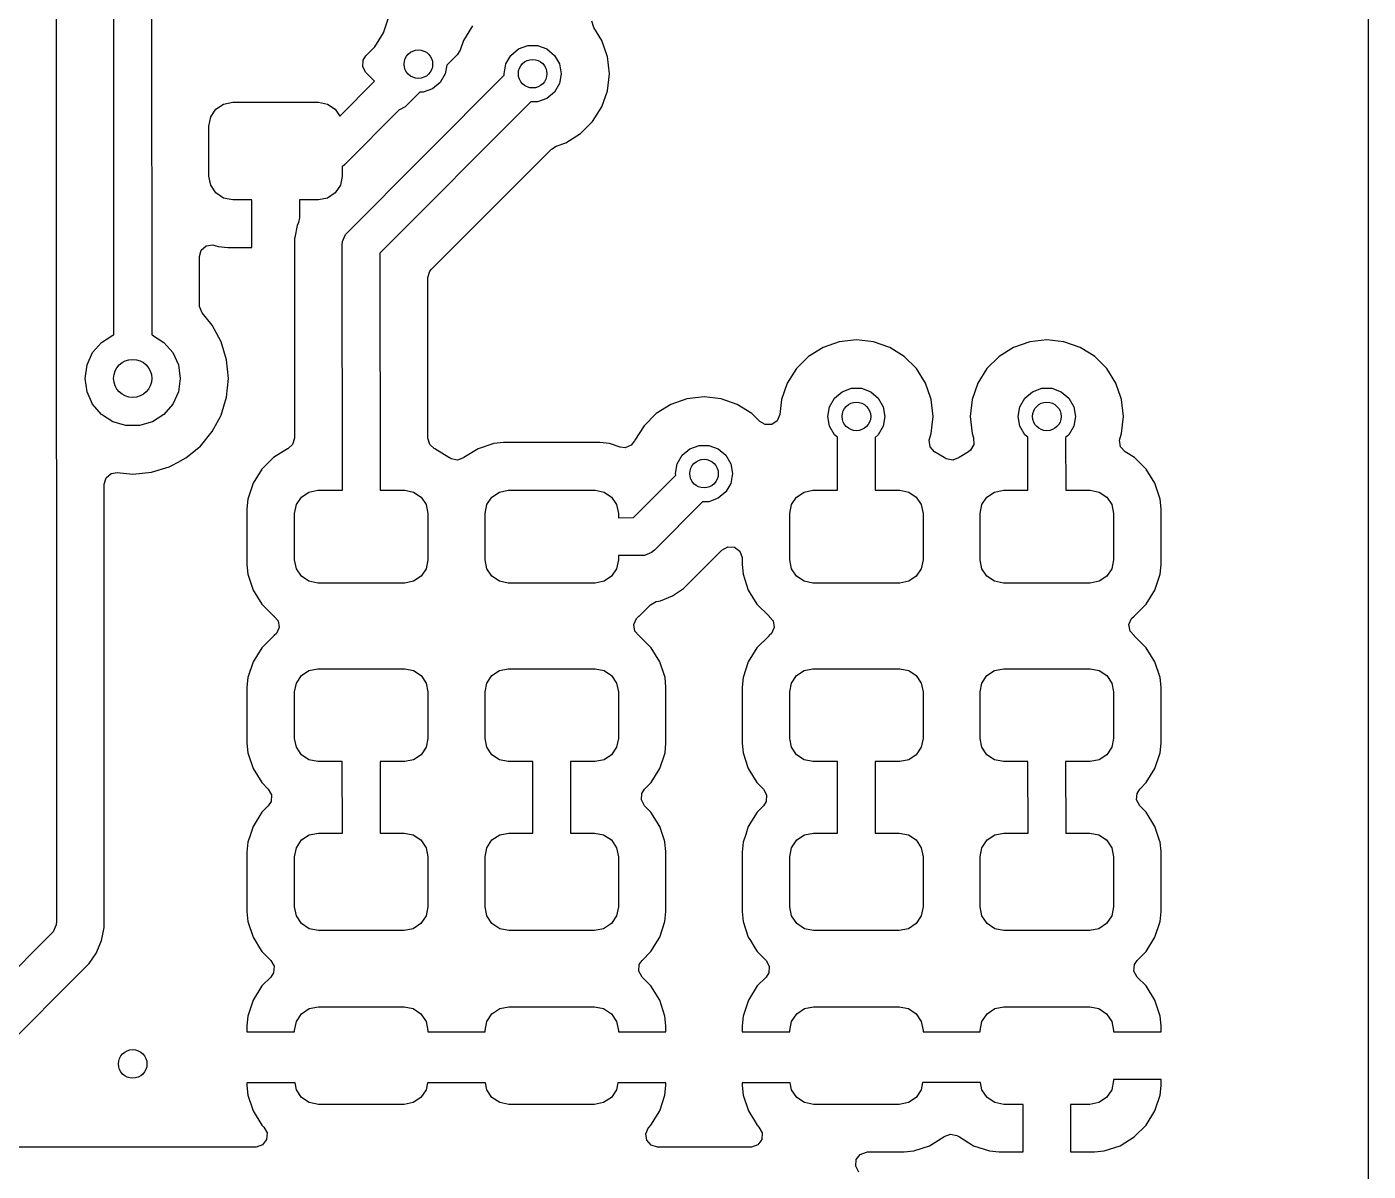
# Model space of a CAD drawing. Extents: x 123.7 to 187.7, y -113.5 to -73.6.
# Drawn here: x 173.57 to 187.65, y -99.67 to -87.65 of the extents above; entities that cross this region are included whole.
import ezdxf

# ---------------------------------------------------------------- set-up
doc = ezdxf.new("R2010")
doc.units = 0
doc.layers.add('BLACK', color=7, linetype='CONTINUOUS')

msp = doc.modelspace()

# ---------------------------------------------------------------- linework, layer by layer
at = {"layer": 'BLACK', "linetype": 'CONTINUOUS'}
for p, q in [((187.652, -73.6895), (187.652, -113.3905)), ((174.873657, -85.413482), (174.877203, -90.882833)), ((174.48102, -90.881886), (174.477686, -85.74)), ((173.873657, -87.000982), (173.8775, -97.04)), ((177.312314, -87.709334), (177.367499, -87.542797)), ((179.518457, -87.655469), (179.499458, -87.588235)), ((177.220212, -87.858656), (177.312314, -87.709334)), ((178.247684, -87.637737), (178.151712, -87.790475)), ((179.603289, -87.790478), (179.518457, -87.655469)), ((177.126191, -87.952676), (177.220212, -87.858656)), ((178.115491, -87.893986), (178.086131, -87.940711)), ((178.151711, -87.790476), (178.115491, -87.893986)), ((178.151712, -87.790475), (178.151711, -87.790476)), ((178.647687, -87.947164), (178.7275, -87.880192)), ((178.7275, -87.880192), (178.825406, -87.844558)), ((178.825406, -87.844558), (178.929594, -87.844558)), ((178.929594, -87.844558), (179.0275, -87.880192)), ((179.0275, -87.880192), (179.107313, -87.947164)), ((179.660043, -87.952671), (179.603289, -87.790478)), ((177.09271, -88.066711), (177.097694, -87.997019)), ((177.097694, -87.997019), (177.126191, -87.952676)), ((178.086131, -87.940711), (177.9755, -88.051341)), ((178.5775, -88.14), (178.595592, -88.037394)), ((178.595592, -88.037394), (178.647687, -87.947164)), ((179.107313, -87.947164), (179.159408, -88.037394)), ((179.159408, -88.037394), (179.1775, -88.14)), ((179.662868, -87.960745), (179.660043, -87.952671)), ((179.662869, -87.96075), (179.662868, -87.960745)), ((179.683065, -88.139996), (179.662869, -87.96075)), ((176.911206, -89.828886), (178.580141, -88.15498)), ((177.126195, -88.128034), (177.09271, -88.066711)), ((177.217333, -88.219172), (177.126195, -88.128034)), ((177.959408, -88.142606), (177.907313, -88.232836)), ((177.9755, -88.051341), (177.959408, -88.142606)), ((178.580141, -88.15498), (178.5775, -88.14)), ((179.1775, -88.14), (179.159408, -88.242606)), ((179.662869, -88.319249), (179.683065, -88.140003)), ((179.683065, -88.140003), (179.683065, -88.139996)), ((176.85279, -88.585828), (177.217333, -88.219172)), ((177.8275, -88.299808), (177.729594, -88.335442)), ((177.907313, -88.232836), (177.8275, -88.299808)), ((179.159408, -88.242606), (179.107313, -88.332836)), ((179.603289, -88.489522), (179.662868, -88.319255)), ((179.662868, -88.319255), (179.662869, -88.319249)), ((175.550723, -88.513223), (175.631829, -88.45903)), ((175.631829, -88.45903), (175.7275, -88.44)), ((175.7275, -88.44), (176.6275, -88.44)), ((176.6275, -88.44), (176.723171, -88.45903)), ((176.723171, -88.45903), (176.804277, -88.513223)), ((178.860013, -88.435442), (177.273812, -90.026366)), ((177.691399, -88.335442), (177.539655, -88.487186)), ((177.729594, -88.335442), (177.691399, -88.335442)), ((178.929594, -88.435442), (178.860013, -88.435442)), ((179.0275, -88.399808), (178.929594, -88.435442)), ((179.107313, -88.332836), (179.0275, -88.399808)), ((175.4775, -88.69), (175.49653, -88.594329)), ((175.49653, -88.594329), (175.550723, -88.513223)), ((176.804277, -88.513223), (176.85279, -88.585828)), ((177.476497, -88.520539), (176.906421, -89.093921)), ((177.478332, -88.520671), (177.476497, -88.520539)), ((177.539655, -88.487186), (177.478332, -88.520671)), ((179.507316, -88.642262), (179.603289, -88.489522)), ((175.4775, -89.215), (175.4775, -88.69)), ((179.379762, -88.769816), (179.507316, -88.642262)), ((179.123512, -88.902008), (179.227022, -88.865789)), ((179.227022, -88.865789), (179.379762, -88.769816)), ((177.814314, -90.193841), (179.076788, -88.931366)), ((179.076788, -88.931366), (179.123512, -88.902008)), ((176.906421, -89.093921), (176.8775, -89.117656)), ((176.8775, -89.117656), (176.8775, -89.215)), ((175.49653, -89.310671), (175.4775, -89.215)), ((176.8775, -89.215), (176.85847, -89.310671)), ((175.550723, -89.391777), (175.49653, -89.310671)), ((175.631829, -89.44597), (175.550723, -89.391777)), ((175.7275, -89.465), (175.631829, -89.44597)), ((176.723171, -89.44597), (176.6275, -89.465)), ((176.804277, -89.391777), (176.723171, -89.44597)), ((176.85847, -89.310671), (176.804277, -89.391777)), ((175.9275, -89.465), (175.7275, -89.465)), ((175.9275, -89.964998), (175.9275, -89.465)), ((176.6275, -89.465), (176.4275, -89.465)), ((176.4275, -89.465), (176.4275, -89.65408)), ((176.418062, -89.701528), (176.40392, -89.735672)), ((176.4275, -89.65408), (176.418062, -89.701528)), ((176.37939, -89.858994), (176.377, -89.871006)), ((176.40392, -89.735672), (176.37939, -89.858994)), ((176.881343, -89.900982), (176.911206, -89.828886)), ((175.378, -90.061011), (175.397685, -89.993972)), ((175.397685, -89.993972), (175.450489, -89.948217)), ((175.450489, -89.948217), (175.519647, -89.938273)), ((175.519647, -89.938273), (175.541005, -89.943305)), ((175.541005, -89.943305), (175.574805, -89.954505)), ((175.574805, -89.954505), (175.574809, -89.954506)), ((175.574809, -89.954506), (175.677519, -89.964999)), ((175.677519, -89.964999), (175.927499, -89.964999)), ((175.927499, -89.964999), (175.9275, -89.964998)), ((176.377, -89.871006), (176.377, -91.966868)), ((176.8775, -89.94), (176.881343, -89.900982)), ((176.880691, -92.515), (176.8775, -89.94)), ((175.378, -90.572096), (175.378, -90.061011)), ((177.273812, -90.026366), (177.276896, -92.515)), ((177.778, -90.281517), (177.797685, -90.214478)), ((177.778, -91.966868), (177.778, -90.281517)), ((177.797685, -90.214478), (177.814314, -90.193841)), ((175.378834, -90.586451), (175.378, -90.572096)), ((175.406147, -90.650761), (175.378834, -90.586451)), ((175.513409, -90.78146), (175.406147, -90.650761)), ((175.513413, -90.781467), (175.513409, -90.78146)), ((175.606311, -90.955266), (175.513413, -90.781467)), ((174.256873, -91.06968), (174.35007, -90.962125)), ((174.35007, -90.962125), (174.469792, -90.885184)), ((174.469792, -90.885184), (174.48102, -90.881886)), ((174.877203, -90.882833), (174.885208, -90.885184)), ((174.885208, -90.885184), (175.00493, -90.962125)), ((175.00493, -90.962125), (175.098127, -91.06968)), ((175.606311, -90.955269), (175.606311, -90.955266)), ((175.606314, -90.955273), (175.606311, -90.955269)), ((175.663524, -91.143868), (175.606314, -90.955273)), ((182.098245, -90.954631), (181.927976, -91.014211)), ((182.09825, -90.95463), (182.098245, -90.954631)), ((182.277496, -90.934435), (182.09825, -90.95463)), ((182.277504, -90.934435), (182.277496, -90.934435)), ((182.456749, -90.95463), (182.277504, -90.934435)), ((182.456754, -90.954631), (182.456749, -90.95463)), ((182.627023, -91.014211), (182.456754, -90.954631)), ((184.098245, -90.954631), (183.927976, -91.014211)), ((184.09825, -90.95463), (184.098245, -90.954631)), ((184.277496, -90.934435), (184.09825, -90.95463)), ((184.277504, -90.934435), (184.277496, -90.934435)), ((184.456749, -90.95463), (184.277504, -90.934435)), ((184.456754, -90.954631), (184.456749, -90.95463)), ((184.627023, -91.014211), (184.456754, -90.954631)), ((174.197754, -91.199134), (174.256873, -91.06968)), ((175.098127, -91.06968), (175.157246, -91.199134)), ((181.775237, -91.110184), (181.647684, -91.237737)), ((181.927976, -91.014211), (181.775237, -91.110184)), ((182.724211, -91.075279), (182.627023, -91.014211)), ((182.779762, -91.110184), (182.724211, -91.075279)), ((182.907316, -91.237738), (182.779762, -91.110184)), ((183.775237, -91.110184), (183.647684, -91.237737)), ((183.927976, -91.014211), (183.775237, -91.110184)), ((184.724211, -91.075279), (184.627023, -91.014211)), ((184.779762, -91.110184), (184.724211, -91.075279)), ((184.907316, -91.237738), (184.779762, -91.110184)), ((174.1775, -91.34), (174.197754, -91.199134)), ((175.157246, -91.199134), (175.1775, -91.34)), ((175.682841, -91.34), (175.663524, -91.143868)), ((181.647684, -91.237737), (181.551711, -91.390476)), ((183.003289, -91.390478), (182.907316, -91.237738)), ((183.647684, -91.237737), (183.551711, -91.390476)), ((185.003289, -91.390478), (184.907316, -91.237738)), ((174.197754, -91.480866), (174.1775, -91.34)), ((175.1775, -91.34), (175.157246, -91.480866)), ((175.663524, -91.536132), (175.682841, -91.34)), ((181.551711, -91.390476), (181.492131, -91.560745)), ((183.055784, -91.540499), (183.003289, -91.390478)), ((183.551711, -91.390476), (183.492131, -91.560745)), ((185.055784, -91.540499), (185.003289, -91.390478)), ((174.256873, -91.61032), (174.197754, -91.480866)), ((175.157246, -91.480866), (175.098127, -91.61032)), ((175.606314, -91.724727), (175.663524, -91.536132)), ((180.498245, -91.554631), (180.327976, -91.614211)), ((180.49825, -91.55463), (180.498245, -91.554631)), ((180.677496, -91.534435), (180.49825, -91.55463)), ((180.677504, -91.534435), (180.677496, -91.534435)), ((180.856749, -91.55463), (180.677504, -91.534435)), ((180.856754, -91.554631), (180.856749, -91.55463)), ((181.027023, -91.614211), (180.856754, -91.554631)), ((181.49213, -91.560749), (181.474196, -91.71992)), ((181.492131, -91.560745), (181.49213, -91.560749)), ((181.995592, -91.637394), (182.047687, -91.547164)), ((182.047687, -91.547164), (182.1275, -91.480192)), ((182.1275, -91.480192), (182.225406, -91.444558)), ((182.225406, -91.444558), (182.329594, -91.444558)), ((182.329594, -91.444558), (182.4275, -91.480192)), ((182.4275, -91.480192), (182.507313, -91.547164)), ((182.507313, -91.547164), (182.559408, -91.637394)), ((183.062868, -91.560745), (183.055784, -91.540499)), ((183.062869, -91.56075), (183.062868, -91.560745)), ((183.083065, -91.739996), (183.062869, -91.56075)), ((183.49213, -91.56075), (183.471935, -91.739996)), ((183.492131, -91.560745), (183.49213, -91.56075)), ((183.995592, -91.637394), (184.047687, -91.547164)), ((184.047687, -91.547164), (184.1275, -91.480192)), ((184.1275, -91.480192), (184.225406, -91.444558)), ((184.225406, -91.444558), (184.329594, -91.444558)), ((184.329594, -91.444558), (184.4275, -91.480192)), ((184.4275, -91.480192), (184.507313, -91.547164)), ((184.507313, -91.547164), (184.559408, -91.637394)), ((185.062868, -91.560745), (185.055784, -91.540499)), ((185.062869, -91.56075), (185.062868, -91.560745)), ((185.083065, -91.739996), (185.062869, -91.56075)), ((174.35007, -91.717875), (174.256873, -91.61032)), ((175.098127, -91.61032), (175.00493, -91.717875)), ((180.327976, -91.614211), (180.175237, -91.710184)), ((181.179762, -91.710184), (181.027023, -91.614211)), ((181.9775, -91.74), (181.995592, -91.637394)), ((182.559408, -91.637394), (182.5775, -91.74)), ((183.9775, -91.74), (183.995592, -91.637394)), ((184.559408, -91.637394), (184.5775, -91.74)), ((174.469792, -91.794816), (174.35007, -91.717875)), ((174.606343, -91.834911), (174.469792, -91.794816)), ((174.748657, -91.834911), (174.606343, -91.834911)), ((174.885208, -91.794816), (174.748657, -91.834911)), ((175.00493, -91.717875), (174.885208, -91.794816)), ((175.51341, -91.898538), (175.598149, -91.740003)), ((175.598149, -91.740003), (175.606311, -91.724733)), ((175.606311, -91.724732), (175.606314, -91.724727)), ((175.606311, -91.724733), (175.606311, -91.724732)), ((180.047684, -91.837737), (179.951712, -91.990475)), ((180.175237, -91.710184), (180.047684, -91.837737)), ((181.263295, -91.793717), (181.179762, -91.710184)), ((181.319697, -91.826026), (181.263295, -91.793717)), ((181.389534, -91.823889), (181.319697, -91.826026)), ((181.447129, -91.784334), (181.389534, -91.823889)), ((181.474196, -91.71992), (181.447129, -91.784334)), ((181.995592, -91.842606), (181.9775, -91.74)), ((182.5775, -91.74), (182.559408, -91.842606)), ((183.062868, -91.919255), (183.073349, -91.826231)), ((183.073349, -91.826231), (183.083065, -91.740003)), ((183.083065, -91.740003), (183.083065, -91.739996)), ((183.471935, -91.739996), (183.471935, -91.740003)), ((183.471935, -91.740003), (183.49213, -91.919249)), ((183.995592, -91.842606), (183.9775, -91.74)), ((184.5775, -91.74), (184.559408, -91.842606)), ((185.062868, -91.919255), (185.073349, -91.826231)), ((185.073349, -91.826231), (185.083065, -91.740003)), ((185.083065, -91.740003), (185.083065, -91.739996)), ((175.388383, -92.050883), (175.51341, -91.898538)), ((176.377, -91.966868), (176.357315, -92.033907)), ((177.797152, -92.033072), (177.778, -91.966868)), ((182.047687, -91.932836), (181.995592, -91.842606)), ((182.078058, -91.958321), (182.047687, -91.932836)), ((182.079484, -92.515), (182.078058, -91.958321)), ((182.507313, -91.932836), (182.474321, -91.960519)), ((182.474321, -91.960519), (182.47574, -92.515)), ((182.559408, -91.842606), (182.507313, -91.932836)), ((183.041438, -91.988926), (183.047437, -91.963352)), ((183.047437, -91.963352), (183.062868, -91.919255)), ((183.49213, -91.919249), (183.492132, -91.919257)), ((183.492132, -91.919257), (183.507559, -91.963344)), ((183.507559, -91.963344), (183.51112, -92.033122)), ((184.047687, -91.932836), (183.995592, -91.842606)), ((184.078058, -91.958321), (184.047687, -91.932836)), ((184.079484, -92.515), (184.078058, -91.958321)), ((184.507313, -91.932836), (184.474321, -91.960519)), ((184.474321, -91.960519), (184.47574, -92.515)), ((184.559408, -91.842606), (184.507313, -91.932836)), ((185.041438, -91.988926), (185.047437, -91.963352)), ((185.047437, -91.963352), (185.062868, -91.919255)), ((175.236038, -92.17591), (175.388383, -92.050883)), ((176.304575, -92.079636), (176.1565, -92.170971)), ((176.305411, -92.079247), (176.304575, -92.079636)), ((176.3059, -92.078819), (176.305411, -92.079247)), ((176.310721, -92.075846), (176.3059, -92.078819)), ((176.357315, -92.033907), (176.310224, -92.075041)), ((176.310224, -92.075041), (176.310721, -92.075846)), ((177.844788, -92.075019), (177.797152, -92.033072)), ((177.844279, -92.075846), (177.844788, -92.075019)), ((177.849112, -92.078827), (177.844279, -92.075846)), ((177.849589, -92.079247), (177.849112, -92.078827)), ((177.850424, -92.079636), (177.849589, -92.079247)), ((177.998502, -92.170973), (177.850424, -92.079636)), ((178.304566, -92.079642), (178.156497, -92.170973)), ((178.304577, -92.079637), (178.304566, -92.079642)), ((178.469723, -92.024913), (178.304577, -92.079637)), ((178.571644, -92.0145), (178.469723, -92.024913)), ((178.571652, -92.0145), (178.571644, -92.0145)), ((179.583348, -92.0145), (178.571652, -92.0145)), ((179.583355, -92.0145), (179.583348, -92.0145)), ((179.685278, -92.024913), (179.583355, -92.0145)), ((179.797465, -92.062088), (179.685278, -92.024913)), ((179.847764, -92.067866), (179.797465, -92.062088)), ((179.912732, -92.042156), (179.847764, -92.067866)), ((179.946202, -91.995546), (179.912732, -92.042156)), ((179.948693, -91.996746), (179.946202, -91.995546)), ((179.951712, -91.990475), (179.948693, -91.996746)), ((180.447687, -92.147164), (180.5275, -92.080192)), ((180.5275, -92.080192), (180.625406, -92.044558)), ((180.625406, -92.044558), (180.729594, -92.044558)), ((180.729594, -92.044558), (180.8275, -92.080192)), ((180.8275, -92.080192), (180.907313, -92.147164)), ((183.052659, -92.057888), (183.041438, -91.988926)), ((183.099384, -92.109836), (183.052659, -92.057888)), ((183.198502, -92.170973), (183.099384, -92.109836)), ((183.455615, -92.109836), (183.356494, -92.170975)), ((183.476391, -92.09375), (183.455615, -92.109836)), ((183.51112, -92.033122), (183.476391, -92.09375)), ((185.052659, -92.057888), (185.041438, -91.988926)), ((185.099384, -92.109836), (185.052659, -92.057888)), ((185.198499, -92.170971), (185.099384, -92.109836)), ((175.062227, -92.268814), (175.088373, -92.254839)), ((175.088373, -92.254839), (175.153898, -92.219815)), ((175.153898, -92.219815), (175.236038, -92.17591)), ((176.156496, -92.170974), (176.033474, -92.293996)), ((176.1565, -92.170971), (176.156496, -92.170974)), ((178.000593, -92.172626), (177.998502, -92.170973)), ((178.020969, -92.185721), (178.000593, -92.172626)), ((178.089611, -92.198764), (178.020969, -92.185721)), ((178.150101, -92.174362), (178.089611, -92.198764)), ((178.15035, -92.174765), (178.150101, -92.174362)), ((178.152704, -92.173312), (178.15035, -92.174765)), ((178.154407, -92.172626), (178.152704, -92.173312)), ((178.156497, -92.170973), (178.154407, -92.172626)), ((180.3775, -92.34), (180.395592, -92.237394)), ((180.395592, -92.237394), (180.447687, -92.147164)), ((180.907313, -92.147164), (180.959408, -92.237394)), ((180.959408, -92.237394), (180.9775, -92.34)), ((183.200593, -92.172626), (183.198502, -92.170973)), ((183.220969, -92.185721), (183.200593, -92.172626)), ((183.289611, -92.198764), (183.220969, -92.185721)), ((183.350102, -92.174362), (183.289611, -92.198764)), ((183.350351, -92.174765), (183.350102, -92.174362)), ((183.352707, -92.173311), (183.350351, -92.174765)), ((183.354407, -92.172626), (183.352707, -92.173311)), ((183.356494, -92.170975), (183.354407, -92.172626)), ((185.198503, -92.170974), (185.198499, -92.170971)), ((185.321525, -92.293996), (185.198503, -92.170974)), ((174.378, -92.452656), (174.397685, -92.385617)), ((174.397685, -92.385617), (174.450489, -92.339862)), ((174.450489, -92.339862), (174.514153, -92.329253)), ((174.514153, -92.329253), (174.6775, -92.345341)), ((174.6775, -92.345341), (174.873632, -92.326024)), ((174.873632, -92.326024), (175.062227, -92.268814)), ((176.033471, -92.294), (175.942142, -92.442066)), ((176.033474, -92.293996), (176.033471, -92.294)), ((179.936588, -92.802808), (180.380256, -92.355632)), ((180.380256, -92.355632), (180.3775, -92.34)), ((180.9775, -92.34), (180.959408, -92.442606)), ((185.321528, -92.294), (185.321525, -92.293996)), ((185.412857, -92.442066), (185.321528, -92.294)), ((174.378, -97.108996), (174.378, -92.452656)), ((175.942137, -92.442077), (175.887413, -92.607223)), ((175.942142, -92.442066), (175.942137, -92.442077)), ((176.448893, -92.586393), (176.527971, -92.533554)), ((176.527971, -92.533554), (176.62125, -92.515)), ((176.62125, -92.515), (176.880691, -92.515)), ((177.276896, -92.515), (177.53375, -92.515)), ((177.53375, -92.515), (177.627029, -92.533554)), ((177.627029, -92.533554), (177.706107, -92.586393)), ((178.448893, -92.586393), (178.527971, -92.533554)), ((178.527971, -92.533554), (178.62125, -92.515)), ((178.62125, -92.515), (179.53375, -92.515)), ((179.53375, -92.515), (179.627029, -92.533554)), ((179.627029, -92.533554), (179.706107, -92.586393)), ((180.907313, -92.532836), (180.8275, -92.599808)), ((180.959408, -92.442606), (180.907313, -92.532836)), ((181.648893, -92.586393), (181.727971, -92.533554)), ((181.727971, -92.533554), (181.82125, -92.515)), ((181.82125, -92.515), (182.079484, -92.515)), ((182.47574, -92.515), (182.73375, -92.515)), ((182.73375, -92.515), (182.827029, -92.533554)), ((182.827029, -92.533554), (182.906107, -92.586393)), ((183.648893, -92.586393), (183.727971, -92.533554)), ((183.727971, -92.533554), (183.82125, -92.515)), ((183.82125, -92.515), (184.079484, -92.515)), ((184.47574, -92.515), (184.73375, -92.515)), ((184.73375, -92.515), (184.827029, -92.533554)), ((184.827029, -92.533554), (184.906107, -92.586393)), ((185.412858, -92.442069), (185.412857, -92.442066)), ((185.412862, -92.442075), (185.412858, -92.442069)), ((185.467587, -92.607225), (185.412862, -92.442075)), ((175.887413, -92.607223), (175.877, -92.709144)), ((176.3775, -92.75875), (176.396054, -92.665471)), ((176.396054, -92.665471), (176.448893, -92.586393)), ((177.706107, -92.586393), (177.758946, -92.665471)), ((177.758946, -92.665471), (177.7775, -92.75875)), ((178.3775, -92.75875), (178.396054, -92.665471)), ((178.396054, -92.665471), (178.448893, -92.586393)), ((179.706107, -92.586393), (179.758946, -92.665471)), ((179.758946, -92.665471), (179.7775, -92.75875)), ((180.660911, -92.635442), (180.156421, -93.143921)), ((180.729594, -92.635442), (180.660911, -92.635442)), ((180.8275, -92.599808), (180.729594, -92.635442)), ((181.5775, -92.75875), (181.596054, -92.665471)), ((181.596054, -92.665471), (181.648893, -92.586393)), ((182.906107, -92.586393), (182.958946, -92.665471)), ((182.958946, -92.665471), (182.9775, -92.75875)), ((183.5775, -92.75875), (183.596054, -92.665471)), ((183.596054, -92.665471), (183.648893, -92.586393)), ((184.906107, -92.586393), (184.958946, -92.665471)), ((184.958946, -92.665471), (184.9775, -92.75875)), ((185.478, -92.709152), (185.467587, -92.607225)), ((175.877, -92.709144), (175.877, -93.295855)), ((176.3775, -93.24625), (176.3775, -92.75875)), ((177.7775, -92.75875), (177.7775, -93.24625)), ((178.3775, -93.24625), (178.3775, -92.75875)), ((179.7775, -92.75875), (179.7775, -92.803434)), ((179.7775, -92.803434), (179.936588, -92.802808)), ((181.5775, -93.24625), (181.5775, -92.75875)), ((182.9775, -92.75875), (182.9775, -93.24625)), ((183.5775, -93.24625), (183.5775, -92.75875)), ((184.9775, -92.75875), (184.9775, -93.24625)), ((185.478, -93.295848), (185.478, -92.709152)), ((180.865319, -93.142836), (180.926642, -93.109352)), ((180.926642, -93.109352), (180.996333, -93.114336)), ((176.396054, -93.339529), (176.3775, -93.24625)), ((177.7775, -93.24625), (177.758946, -93.339529)), ((178.396054, -93.339529), (178.3775, -93.24625)), ((179.7775, -93.24625), (179.758946, -93.339529)), ((180.054018, -93.198657), (179.7775, -93.199745)), ((179.7775, -93.199745), (179.7775, -93.24625)), ((180.126114, -93.168794), (180.054018, -93.198657)), ((180.156421, -93.143921), (180.126114, -93.168794)), ((180.461543, -93.546614), (180.865319, -93.142836)), ((180.996333, -93.114336), (181.052267, -93.156207)), ((181.052267, -93.156207), (181.076684, -93.221672)), ((181.076684, -93.221672), (181.077, -93.230518)), ((181.077, -93.230518), (181.077, -93.295855)), ((181.596054, -93.339529), (181.5775, -93.24625)), ((182.9775, -93.24625), (182.958946, -93.339529)), ((183.596054, -93.339529), (183.5775, -93.24625)), ((184.9775, -93.24625), (184.958946, -93.339529)), ((175.877, -93.295855), (175.887413, -93.397776)), ((176.448893, -93.418607), (176.396054, -93.339529)), ((177.758946, -93.339529), (177.706107, -93.418607)), ((178.448893, -93.418607), (178.396054, -93.339529)), ((179.758946, -93.339529), (179.706107, -93.418607)), ((181.077, -93.295855), (181.087413, -93.397776)), ((181.648893, -93.418607), (181.596054, -93.339529)), ((182.958946, -93.339529), (182.906107, -93.418607)), ((183.648893, -93.418607), (183.596054, -93.339529)), ((184.958946, -93.339529), (184.906107, -93.418607)), ((185.467587, -93.397775), (185.478, -93.295848)), ((175.887413, -93.397776), (175.942137, -93.562922)), ((176.527971, -93.471446), (176.448893, -93.418607)), ((176.62125, -93.49), (176.527971, -93.471446)), ((177.53375, -93.49), (176.62125, -93.49)), ((177.627029, -93.471446), (177.53375, -93.49)), ((177.706107, -93.418607), (177.627029, -93.471446)), ((178.527971, -93.471446), (178.448893, -93.418607)), ((178.62125, -93.49), (178.527971, -93.471446)), ((179.53375, -93.49), (178.62125, -93.49)), ((179.627029, -93.471446), (179.53375, -93.49)), ((179.706107, -93.418607), (179.627029, -93.471446)), ((181.087413, -93.397776), (181.142137, -93.562922)), ((181.727971, -93.471446), (181.648893, -93.418607)), ((181.82125, -93.49), (181.727971, -93.471446)), ((182.73375, -93.49), (181.82125, -93.49)), ((182.827029, -93.471446), (182.73375, -93.49)), ((182.906107, -93.418607), (182.827029, -93.471446)), ((183.727971, -93.471446), (183.648893, -93.418607)), ((183.82125, -93.49), (183.727971, -93.471446)), ((184.73375, -93.49), (183.82125, -93.49)), ((184.827029, -93.471446), (184.73375, -93.49)), ((184.906107, -93.418607), (184.827029, -93.471446)), ((185.412862, -93.562925), (185.467587, -93.397775)), ((175.942137, -93.562922), (175.942142, -93.562933)), ((175.942142, -93.562933), (176.033471, -93.710999)), ((180.219328, -93.67608), (180.346811, -93.623275)), ((180.346811, -93.623275), (180.461543, -93.546614)), ((181.142137, -93.562922), (181.142142, -93.562933)), ((181.142142, -93.562933), (181.233471, -93.710999)), ((185.321526, -93.711003), (185.412862, -93.562925)), ((176.033471, -93.710999), (176.033474, -93.711003)), ((176.033474, -93.711003), (176.156496, -93.834025)), ((179.998503, -93.834026), (180.114241, -93.718287)), ((180.114241, -93.718287), (180.17556, -93.684805)), ((180.17556, -93.684805), (180.177629, -93.684374)), ((180.177629, -93.684374), (180.219328, -93.67608)), ((181.233471, -93.710999), (181.233474, -93.711003)), ((181.233474, -93.711003), (181.356496, -93.834025)), ((185.198503, -93.834026), (185.321526, -93.711003)), ((176.156496, -93.834025), (176.1565, -93.834028)), ((176.1565, -93.834028), (176.157203, -93.834462)), ((176.157203, -93.834462), (176.157583, -93.834885)), ((176.157583, -93.834885), (176.162164, -93.838507)), ((176.162164, -93.838507), (176.161545, -93.839289)), ((176.161545, -93.839289), (176.203928, -93.88641)), ((176.215149, -93.955372), (176.187306, -94.019454)), ((176.203928, -93.88641), (176.215149, -93.955372)), ((179.939849, -93.924636), (179.967688, -93.860552)), ((179.951075, -93.993598), (179.939849, -93.924636)), ((179.967688, -93.860552), (179.992955, -93.838657)), ((179.992836, -93.838507), (179.996187, -93.835856)), ((179.992955, -93.838657), (179.992836, -93.838507)), ((179.996187, -93.835856), (179.997799, -93.834459)), ((179.997799, -93.834459), (179.998503, -93.834026)), ((181.356496, -93.834025), (181.3565, -93.834028)), ((181.3565, -93.834028), (181.357203, -93.834462)), ((181.357203, -93.834462), (181.357583, -93.834885)), ((181.357583, -93.834885), (181.362164, -93.838507)), ((181.362164, -93.838507), (181.361545, -93.839289)), ((181.361545, -93.839289), (181.403928, -93.88641)), ((181.415149, -93.955372), (181.387306, -94.019454)), ((181.403928, -93.88641), (181.415149, -93.955372)), ((185.139849, -93.924636), (185.167688, -93.860552)), ((185.151075, -93.993598), (185.139849, -93.924636)), ((185.167688, -93.860552), (185.192955, -93.838657)), ((185.192836, -93.838507), (185.196187, -93.835856)), ((185.192955, -93.838657), (185.192836, -93.838507)), ((185.196187, -93.835856), (185.197799, -93.834459)), ((185.197799, -93.834459), (185.198503, -93.834026)), ((176.156496, -94.045974), (176.033474, -94.168996)), ((176.1565, -94.045971), (176.156496, -94.045974)), ((176.157203, -94.045538), (176.1565, -94.045971)), ((176.158815, -94.04414), (176.157203, -94.045538)), ((176.162164, -94.041493), (176.158815, -94.04414)), ((176.187306, -94.019454), (176.162044, -94.041342)), ((176.162044, -94.041342), (176.162164, -94.041493)), ((179.993455, -94.040709), (179.951075, -93.993598)), ((179.992836, -94.041493), (179.993455, -94.040709)), ((179.997421, -94.045118), (179.992836, -94.041493)), ((179.997801, -94.045541), (179.997421, -94.045118)), ((179.998503, -94.045974), (179.997801, -94.045541)), ((179.998504, -94.045975), (179.998503, -94.045974)), ((180.121525, -94.168996), (179.998504, -94.045975)), ((181.356496, -94.045974), (181.233474, -94.168996)), ((181.3565, -94.045971), (181.356496, -94.045974)), ((181.357203, -94.045538), (181.3565, -94.045971)), ((181.358815, -94.04414), (181.357203, -94.045538)), ((181.362164, -94.041493), (181.358815, -94.04414)), ((181.387306, -94.019454), (181.362044, -94.041342)), ((181.362044, -94.041342), (181.362164, -94.041493)), ((185.193455, -94.040709), (185.151075, -93.993598)), ((185.192836, -94.041493), (185.193455, -94.040709)), ((185.197421, -94.045118), (185.192836, -94.041493)), ((185.197801, -94.045541), (185.197421, -94.045118)), ((185.198503, -94.045974), (185.197801, -94.045541)), ((185.198504, -94.045975), (185.198503, -94.045974)), ((185.321525, -94.168996), (185.198504, -94.045975)), ((176.033471, -94.169), (175.942142, -94.317066)), ((176.033474, -94.168996), (176.033471, -94.169)), ((180.121528, -94.169), (180.121525, -94.168996)), ((180.212857, -94.317066), (180.121528, -94.169)), ((181.233471, -94.169), (181.142142, -94.317066)), ((181.233474, -94.168996), (181.233471, -94.169)), ((185.321528, -94.169), (185.321525, -94.168996)), ((185.412857, -94.317066), (185.321528, -94.169)), ((175.942137, -94.317077), (175.887413, -94.482223)), ((175.942142, -94.317066), (175.942137, -94.317077)), ((180.212858, -94.317069), (180.212857, -94.317066)), ((180.212862, -94.317075), (180.212858, -94.317069)), ((180.267587, -94.482225), (180.212862, -94.317075)), ((181.142137, -94.317077), (181.087413, -94.482223)), ((181.142142, -94.317066), (181.142137, -94.317077)), ((185.412858, -94.317069), (185.412857, -94.317066)), ((185.412862, -94.317075), (185.412858, -94.317069)), ((185.467587, -94.482225), (185.412862, -94.317075)), ((175.887413, -94.482223), (175.877, -94.584144)), ((176.396054, -94.540471), (176.448893, -94.461393)), ((176.448893, -94.461393), (176.527971, -94.408554)), ((176.527971, -94.408554), (176.62125, -94.39)), ((176.62125, -94.39), (177.53375, -94.39)), ((177.53375, -94.39), (177.627029, -94.408554)), ((177.627029, -94.408554), (177.706107, -94.461393)), ((177.706107, -94.461393), (177.758946, -94.540471)), ((178.396054, -94.540471), (178.448893, -94.461393)), ((178.448893, -94.461393), (178.527971, -94.408554)), ((178.527971, -94.408554), (178.62125, -94.39)), ((178.62125, -94.39), (179.53375, -94.39)), ((179.53375, -94.39), (179.627029, -94.408554)), ((179.627029, -94.408554), (179.706107, -94.461393)), ((179.706107, -94.461393), (179.758946, -94.540471)), ((180.278, -94.584152), (180.267587, -94.482225)), ((181.087413, -94.482223), (181.077, -94.584144)), ((181.596054, -94.540471), (181.648893, -94.461393)), ((181.648893, -94.461393), (181.727971, -94.408554)), ((181.727971, -94.408554), (181.82125, -94.39)), ((181.82125, -94.39), (182.73375, -94.39)), ((182.73375, -94.39), (182.827029, -94.408554)), ((182.827029, -94.408554), (182.906107, -94.461393)), ((182.906107, -94.461393), (182.958946, -94.540471)), ((183.596054, -94.540471), (183.648893, -94.461393)), ((183.648893, -94.461393), (183.727971, -94.408554)), ((183.727971, -94.408554), (183.82125, -94.39)), ((183.82125, -94.39), (184.73375, -94.39)), ((184.73375, -94.39), (184.827029, -94.408554)), ((184.827029, -94.408554), (184.906107, -94.461393)), ((184.906107, -94.461393), (184.958946, -94.540471)), ((185.478, -94.584152), (185.467587, -94.482225)), ((175.877, -94.584144), (175.877, -95.170855)), ((176.3775, -94.63375), (176.396054, -94.540471)), ((176.3775, -95.12125), (176.3775, -94.63375)), ((177.758946, -94.540471), (177.7775, -94.63375)), ((177.7775, -94.63375), (177.7775, -95.12125)), ((178.3775, -94.63375), (178.396054, -94.540471)), ((178.3775, -95.12125), (178.3775, -94.63375)), ((179.758946, -94.540471), (179.7775, -94.63375)), ((179.7775, -94.63375), (179.7775, -95.12125)), ((180.278, -95.170848), (180.278, -94.584152)), ((181.077, -94.584144), (181.077, -95.170855)), ((181.5775, -94.63375), (181.596054, -94.540471)), ((181.5775, -95.12125), (181.5775, -94.63375)), ((182.958946, -94.540471), (182.9775, -94.63375)), ((182.9775, -94.63375), (182.9775, -95.12125)), ((183.5775, -94.63375), (183.596054, -94.540471)), ((183.5775, -95.12125), (183.5775, -94.63375)), ((184.958946, -94.540471), (184.9775, -94.63375)), ((184.9775, -94.63375), (184.9775, -95.12125)), ((185.478, -95.170848), (185.478, -94.584152)), ((175.877, -95.170855), (175.887413, -95.272776)), ((176.396054, -95.214529), (176.3775, -95.12125)), ((176.448893, -95.293607), (176.396054, -95.214529)), ((177.758946, -95.214529), (177.706107, -95.293607)), ((177.7775, -95.12125), (177.758946, -95.214529)), ((178.396054, -95.214529), (178.3775, -95.12125)), ((178.448893, -95.293607), (178.396054, -95.214529)), ((179.758946, -95.214529), (179.706107, -95.293607)), ((179.7775, -95.12125), (179.758946, -95.214529)), ((180.267587, -95.272775), (180.278, -95.170848)), ((181.077, -95.170855), (181.087413, -95.272776)), ((181.596054, -95.214529), (181.5775, -95.12125)), ((181.648893, -95.293607), (181.596054, -95.214529)), ((182.958946, -95.214529), (182.906107, -95.293607)), ((182.9775, -95.12125), (182.958946, -95.214529)), ((183.596054, -95.214529), (183.5775, -95.12125)), ((183.648893, -95.293607), (183.596054, -95.214529)), ((184.958946, -95.214529), (184.906107, -95.293607)), ((184.9775, -95.12125), (184.958946, -95.214529)), ((185.467587, -95.272775), (185.478, -95.170848)), ((175.887413, -95.272776), (175.942137, -95.437922)), ((176.527971, -95.346446), (176.448893, -95.293607)), ((176.62125, -95.365), (176.527971, -95.346446)), ((177.627029, -95.346446), (177.53375, -95.365)), ((177.706107, -95.293607), (177.627029, -95.346446)), ((178.527971, -95.346446), (178.448893, -95.293607)), ((178.62125, -95.365), (178.527971, -95.346446)), ((179.627029, -95.346446), (179.53375, -95.365)), ((179.706107, -95.293607), (179.627029, -95.346446)), ((180.212862, -95.437925), (180.267587, -95.272775)), ((181.087413, -95.272776), (181.142137, -95.437922)), ((181.727971, -95.346446), (181.648893, -95.293607)), ((181.82125, -95.365), (181.727971, -95.346446)), ((182.827029, -95.346446), (182.73375, -95.365)), ((182.906107, -95.293607), (182.827029, -95.346446)), ((183.727971, -95.346446), (183.648893, -95.293607)), ((183.82125, -95.365), (183.727971, -95.346446)), ((184.827029, -95.346446), (184.73375, -95.365)), ((184.906107, -95.293607), (184.827029, -95.346446)), ((185.412862, -95.437925), (185.467587, -95.272775)), ((175.942137, -95.437922), (175.942142, -95.437933)), ((175.942142, -95.437933), (176.033471, -95.585999)), ((176.878547, -95.365), (176.62125, -95.365)), ((176.880158, -96.115), (176.878547, -95.365)), ((177.53375, -95.365), (177.274788, -95.365)), ((177.274788, -95.365), (177.276399, -96.115)), ((178.878547, -95.365), (178.62125, -95.365)), ((178.880158, -96.115), (178.878547, -95.365)), ((179.53375, -95.365), (179.274788, -95.365)), ((179.274788, -95.365), (179.276399, -96.115)), ((180.121526, -95.586003), (180.212862, -95.437925)), ((181.142137, -95.437922), (181.142142, -95.437933)), ((181.142142, -95.437933), (181.233471, -95.585999)), ((182.078195, -95.365), (181.82125, -95.365)), ((182.080009, -96.115), (182.078195, -95.365)), ((182.73375, -95.365), (182.474447, -95.365)), ((182.474447, -95.365), (182.476261, -96.115)), ((184.078195, -95.365), (183.82125, -95.365)), ((184.080009, -96.115), (184.078195, -95.365)), ((184.73375, -95.365), (184.474447, -95.365)), ((184.474447, -95.365), (184.476261, -96.115)), ((185.321526, -95.586003), (185.412862, -95.437925)), ((176.033471, -95.585999), (176.033474, -95.586003)), ((176.033474, -95.586003), (176.10162, -95.654149)), ((180.053375, -95.654153), (180.121526, -95.586003)), ((181.233471, -95.585999), (181.233474, -95.586003)), ((181.233474, -95.586003), (181.30162, -95.654149)), ((185.253375, -95.654153), (185.321526, -95.586003)), ((176.10162, -95.654149), (176.135105, -95.715472)), ((176.130121, -95.785164), (176.101621, -95.829511)), ((176.135105, -95.715472), (176.130121, -95.785164)), ((180.019894, -95.768188), (180.024878, -95.698496)), ((180.053379, -95.829511), (180.019894, -95.768188)), ((180.024878, -95.698496), (180.053375, -95.654153)), ((181.30162, -95.654149), (181.335105, -95.715472)), ((181.330121, -95.785164), (181.301621, -95.829511)), ((181.335105, -95.715472), (181.330121, -95.785164)), ((185.219894, -95.768188), (185.224878, -95.698496)), ((185.253379, -95.829511), (185.219894, -95.768188)), ((185.224878, -95.698496), (185.253375, -95.654153)), ((176.034787, -95.896345), (175.942687, -96.045663)), ((176.101621, -95.829511), (176.034787, -95.896345)), ((180.120212, -95.896344), (180.053379, -95.829511)), ((180.212314, -96.045666), (180.120212, -95.896344)), ((181.234787, -95.896345), (181.142687, -96.045663)), ((181.301621, -95.829511), (181.234787, -95.896345)), ((185.320212, -95.896344), (185.253379, -95.829511)), ((185.412314, -96.045666), (185.320212, -95.896344)), ((175.942685, -96.045668), (175.914849, -96.12967)), ((175.942687, -96.045663), (175.942685, -96.045668)), ((180.260824, -96.192059), (180.212314, -96.045666)), ((181.142685, -96.045668), (181.114849, -96.12967)), ((181.142687, -96.045663), (181.142685, -96.045668)), ((185.460824, -96.192059), (185.412314, -96.045666)), ((175.914849, -96.12967), (175.887501, -96.212203)), ((176.39653, -96.269329), (176.450723, -96.188223)), ((176.450723, -96.188223), (176.531829, -96.13403)), ((176.531829, -96.13403), (176.6275, -96.115)), ((176.6275, -96.115), (176.880158, -96.115)), ((177.276399, -96.115), (177.5275, -96.115)), ((177.5275, -96.115), (177.623171, -96.13403)), ((177.623171, -96.13403), (177.704277, -96.188223)), ((177.704277, -96.188223), (177.75847, -96.269329)), ((178.39653, -96.269329), (178.450723, -96.188223)), ((178.450723, -96.188223), (178.531829, -96.13403)), ((178.531829, -96.13403), (178.6275, -96.115)), ((178.6275, -96.115), (178.880158, -96.115)), ((179.276399, -96.115), (179.5275, -96.115)), ((179.5275, -96.115), (179.623171, -96.13403)), ((179.623171, -96.13403), (179.704277, -96.188223)), ((179.704277, -96.188223), (179.75847, -96.269329)), ((180.267498, -96.2122), (180.260824, -96.192059)), ((181.114849, -96.12967), (181.087501, -96.212203)), ((181.59653, -96.269329), (181.650723, -96.188223)), ((181.650723, -96.188223), (181.731829, -96.13403)), ((181.731829, -96.13403), (181.8275, -96.115)), ((181.8275, -96.115), (182.080009, -96.115)), ((182.476261, -96.115), (182.7275, -96.115)), ((182.7275, -96.115), (182.823171, -96.13403)), ((182.823171, -96.13403), (182.904277, -96.188223)), ((182.904277, -96.188223), (182.95847, -96.269329)), ((183.59653, -96.269329), (183.650723, -96.188223)), ((183.650723, -96.188223), (183.731829, -96.13403)), ((183.731829, -96.13403), (183.8275, -96.115)), ((183.8275, -96.115), (184.080009, -96.115)), ((184.476261, -96.115), (184.7275, -96.115)), ((184.7275, -96.115), (184.823171, -96.13403)), ((184.823171, -96.13403), (184.904277, -96.188223)), ((184.904277, -96.188223), (184.95847, -96.269329)), ((185.467498, -96.2122), (185.460824, -96.192059)), ((175.8875, -96.212204), (175.877, -96.314983)), ((175.877, -96.314983), (175.877, -96.940001)), ((175.887501, -96.212204), (175.8875, -96.212204)), ((175.887501, -96.212203), (175.887501, -96.212204)), ((176.3775, -96.365), (176.39653, -96.269329)), ((177.75847, -96.269329), (177.7775, -96.365)), ((178.3775, -96.365), (178.39653, -96.269329)), ((179.75847, -96.269329), (179.7775, -96.365)), ((180.267499, -96.212203), (180.267498, -96.2122)), ((180.277386, -96.308994), (180.267499, -96.212203)), ((180.277999, -96.314992), (180.277386, -96.308994)), ((180.278, -96.940009), (180.277999, -96.314992)), ((181.0875, -96.212204), (181.077, -96.314983)), ((181.077, -96.314983), (181.077, -96.940001)), ((181.087501, -96.212204), (181.0875, -96.212204)), ((181.087501, -96.212203), (181.087501, -96.212204)), ((181.5775, -96.365), (181.59653, -96.269329)), ((182.95847, -96.269329), (182.9775, -96.365)), ((183.5775, -96.365), (183.59653, -96.269329)), ((184.95847, -96.269329), (184.9775, -96.365)), ((185.467499, -96.212203), (185.467498, -96.2122)), ((185.477386, -96.308994), (185.467499, -96.212203)), ((185.477999, -96.314992), (185.477386, -96.308994)), ((185.478, -96.940009), (185.477999, -96.314992)), ((176.3775, -96.89), (176.3775, -96.365)), ((177.7775, -96.365), (177.7775, -96.89)), ((178.3775, -96.89), (178.3775, -96.365)), ((179.7775, -96.365), (179.7775, -96.89)), ((181.5775, -96.89), (181.5775, -96.365)), ((182.9775, -96.365), (182.9775, -96.89)), ((183.5775, -96.89), (183.5775, -96.365)), ((184.9775, -96.365), (184.9775, -96.89)), ((176.39653, -96.985671), (176.3775, -96.89)), ((177.7775, -96.89), (177.75847, -96.985671)), ((178.39653, -96.985671), (178.3775, -96.89)), ((179.7775, -96.89), (179.75847, -96.985671)), ((181.59653, -96.985671), (181.5775, -96.89)), ((182.9775, -96.89), (182.95847, -96.985671)), ((183.59653, -96.985671), (183.5775, -96.89)), ((184.9775, -96.89), (184.95847, -96.985671)), ((173.8775, -97.04), (173.873657, -97.079018)), ((175.877, -96.940001), (175.877001, -96.940019)), ((175.877001, -96.940019), (175.8875, -97.042796)), ((175.8875, -97.042796), (175.887501, -97.042799)), ((175.887501, -97.042799), (175.942685, -97.209331)), ((176.450723, -97.066777), (176.39653, -96.985671)), ((177.75847, -96.985671), (177.704277, -97.066777)), ((178.450723, -97.066777), (178.39653, -96.985671)), ((179.75847, -96.985671), (179.704277, -97.066777)), ((180.212314, -97.209334), (180.267499, -97.042797)), ((180.267499, -97.042797), (180.278, -96.940009)), ((181.077, -96.940001), (181.077001, -96.940019)), ((181.077001, -96.940019), (181.0875, -97.042796)), ((181.0875, -97.042796), (181.087501, -97.042799)), ((181.087501, -97.042799), (181.142685, -97.209331)), ((181.650723, -97.066777), (181.59653, -96.985671)), ((182.95847, -96.985671), (182.904277, -97.066777)), ((183.650723, -97.066777), (183.59653, -96.985671)), ((184.95847, -96.985671), (184.904277, -97.066777)), ((185.412314, -97.209334), (185.467499, -97.042797)), ((185.467499, -97.042797), (185.478, -96.940009)), ((173.843794, -97.151114), (171.343921, -99.656421)), ((173.873657, -97.079018), (173.843794, -97.151114)), ((174.35108, -97.244328), (174.364735, -97.175679)), ((174.364735, -97.175679), (174.378, -97.108996)), ((176.531829, -97.12097), (176.450723, -97.066777)), ((176.6275, -97.14), (176.531829, -97.12097)), ((177.5275, -97.14), (176.6275, -97.14)), ((177.623171, -97.12097), (177.5275, -97.14)), ((177.704277, -97.066777), (177.623171, -97.12097)), ((178.531829, -97.12097), (178.450723, -97.066777)), ((178.6275, -97.14), (178.531829, -97.12097)), ((179.5275, -97.14), (178.6275, -97.14)), ((179.623171, -97.12097), (179.5275, -97.14)), ((179.704277, -97.066777), (179.623171, -97.12097)), ((181.731829, -97.12097), (181.650723, -97.066777)), ((181.8275, -97.14), (181.731829, -97.12097)), ((182.7275, -97.14), (181.8275, -97.14)), ((182.823171, -97.12097), (182.7275, -97.14)), ((182.904277, -97.066777), (182.823171, -97.12097)), ((183.731829, -97.12097), (183.650723, -97.066777)), ((183.8275, -97.14), (183.731829, -97.12097)), ((184.7275, -97.14), (183.8275, -97.14)), ((184.823171, -97.12097), (184.7275, -97.14)), ((184.904277, -97.066777), (184.823171, -97.12097)), ((174.301591, -97.363807), (174.351078, -97.244332)), ((174.351078, -97.244332), (174.35108, -97.244328)), ((175.942685, -97.209331), (175.942687, -97.209336)), ((175.942687, -97.209336), (175.964267, -97.244322)), ((175.964267, -97.244322), (176.010485, -97.319255)), ((176.010485, -97.319255), (176.034789, -97.358657)), ((180.120212, -97.358656), (180.212314, -97.209334)), ((181.142685, -97.209331), (181.142687, -97.209336)), ((181.142687, -97.209336), (181.164267, -97.244322)), ((181.164267, -97.244322), (181.210485, -97.319255)), ((181.210485, -97.319255), (181.234789, -97.358657)), ((185.320212, -97.358656), (185.412314, -97.209334)), ((174.221614, -97.486543), (174.298275, -97.371811)), ((174.298275, -97.371811), (174.301591, -97.363807)), ((176.034789, -97.358657), (176.128804, -97.452672)), ((176.128804, -97.452672), (176.162289, -97.513995)), ((179.997694, -97.497019), (180.026191, -97.452676)), ((180.026191, -97.452676), (180.120212, -97.358656)), ((181.234789, -97.358657), (181.328804, -97.452672)), ((181.328804, -97.452672), (181.362289, -97.513995)), ((185.197694, -97.497019), (185.226191, -97.452676)), ((185.226191, -97.452676), (185.320212, -97.358656)), ((172.505338, -99.202819), (174.221612, -97.486545)), ((174.221612, -97.486545), (174.221614, -97.486543)), ((176.157305, -97.583687), (176.128805, -97.628034)), ((176.162289, -97.513995), (176.157305, -97.583687)), ((179.99271, -97.566711), (179.997694, -97.497019)), ((180.026195, -97.628034), (179.99271, -97.566711)), ((181.357305, -97.583687), (181.328805, -97.628034)), ((181.362289, -97.513995), (181.357305, -97.583687)), ((185.19271, -97.566711), (185.197694, -97.497019)), ((185.226195, -97.628034), (185.19271, -97.566711)), ((176.035182, -97.721657), (175.943143, -97.870875)), ((176.128805, -97.628034), (176.035182, -97.721657)), ((180.119815, -97.721654), (180.026195, -97.628034)), ((180.211856, -97.870875), (180.119815, -97.721654)), ((181.235182, -97.721657), (181.143143, -97.870875)), ((181.328805, -97.628034), (181.235182, -97.721657)), ((185.319815, -97.721654), (185.226195, -97.628034)), ((185.411856, -97.870875), (185.319815, -97.721654)), ((175.943141, -97.87088), (175.887994, -98.037302)), ((175.943143, -97.870875), (175.943141, -97.87088)), ((180.211858, -97.87088), (180.211856, -97.870875)), ((180.267005, -98.037302), (180.211858, -97.87088)), ((181.143141, -97.87088), (181.087994, -98.037302)), ((181.143143, -97.870875), (181.143141, -97.87088)), ((185.411858, -97.87088), (185.411856, -97.870875)), ((185.467005, -98.037302), (185.411858, -97.87088)), ((175.887993, -98.037309), (175.8775, -98.140013)), ((175.887994, -98.037302), (175.887993, -98.037309)), ((176.39653, -98.094329), (176.450723, -98.013223)), ((176.450723, -98.013223), (176.531829, -97.95903)), ((176.531829, -97.95903), (176.6275, -97.94)), ((176.6275, -97.94), (177.5275, -97.94)), ((177.5275, -97.94), (177.623171, -97.95903)), ((177.623171, -97.95903), (177.704277, -98.013223)), ((177.704277, -98.013223), (177.75847, -98.094329)), ((178.39653, -98.094329), (178.450723, -98.013223)), ((178.450723, -98.013223), (178.531829, -97.95903)), ((178.531829, -97.95903), (178.6275, -97.94)), ((178.6275, -97.94), (179.5275, -97.94)), ((179.5275, -97.94), (179.623171, -97.95903)), ((179.623171, -97.95903), (179.704277, -98.013223)), ((179.704277, -98.013223), (179.75847, -98.094329)), ((180.277498, -98.140013), (180.267005, -98.037302)), ((181.087993, -98.037309), (181.0775, -98.140013)), ((181.087994, -98.037302), (181.087993, -98.037309)), ((181.59653, -98.094329), (181.650723, -98.013223)), ((181.650723, -98.013223), (181.731829, -97.95903)), ((181.731829, -97.95903), (181.8275, -97.94)), ((181.8275, -97.94), (182.7275, -97.94)), ((182.7275, -97.94), (182.823171, -97.95903)), ((182.823171, -97.95903), (182.904277, -98.013223)), ((182.904277, -98.013223), (182.95847, -98.094329)), ((183.59653, -98.094329), (183.650723, -98.013223)), ((183.650723, -98.013223), (183.731829, -97.95903)), ((183.731829, -97.95903), (183.8275, -97.94)), ((183.8275, -97.94), (184.7275, -97.94)), ((184.7275, -97.94), (184.823171, -97.95903)), ((184.823171, -97.95903), (184.904277, -98.013223)), ((184.904277, -98.013223), (184.95847, -98.094329)), ((185.477498, -98.140013), (185.467005, -98.037302)), ((175.8775, -98.140013), (175.8775, -98.2025)), ((176.3775, -98.19), (176.39653, -98.094329)), ((177.75847, -98.094329), (177.7775, -98.19)), ((178.3775, -98.19), (178.39653, -98.094329)), ((179.75847, -98.094329), (179.7775, -98.19)), ((180.277499, -98.140028), (180.277498, -98.140013)), ((180.277499, -98.2025), (180.277499, -98.140028)), ((181.0775, -98.140013), (181.0775, -98.2025)), ((181.5775, -98.19), (181.59653, -98.094329)), ((182.95847, -98.094329), (182.9775, -98.19)), ((183.5775, -98.19), (183.59653, -98.094329)), ((184.95847, -98.094329), (184.9775, -98.19)), ((185.477499, -98.140028), (185.477498, -98.140013)), ((185.477499, -98.2025), (185.477499, -98.140028)), ((175.8775, -98.2025), (176.3775, -98.2025)), ((176.3775, -98.2025), (176.3775, -98.19)), ((177.7775, -98.19), (177.7775, -98.2025)), ((177.7775, -98.2025), (178.3775, -98.2025)), ((178.3775, -98.2025), (178.3775, -98.19)), ((179.7775, -98.19), (179.7775, -98.2025)), ((179.7775, -98.2025), (180.277499, -98.2025)), ((181.0775, -98.2025), (181.5775, -98.2025)), ((181.5775, -98.2025), (181.5775, -98.19)), ((182.9775, -98.19), (182.9775, -98.2025)), ((182.9775, -98.2025), (183.5775, -98.2025)), ((183.5775, -98.2025), (183.5775, -98.19)), ((184.9775, -98.19), (184.9775, -98.2025)), ((184.9775, -98.2025), (185.477499, -98.2025)), ((176.382336, -98.739314), (175.877501, -98.739517)), ((175.877501, -98.739517), (175.877501, -98.764986)), ((176.39653, -98.810671), (176.382336, -98.739314)), ((177.772774, -98.738754), (177.75847, -98.810671)), ((178.382176, -98.738509), (177.772774, -98.738754)), ((178.39653, -98.810671), (178.382176, -98.738509)), ((179.772935, -98.737949), (179.75847, -98.810671)), ((180.2775, -98.737746), (179.772935, -98.737949)), ((180.2775, -98.764973), (180.2775, -98.737746)), ((181.58192, -98.737222), (181.077501, -98.737424)), ((181.077501, -98.737424), (181.077501, -98.764986)), ((181.59653, -98.810671), (181.58192, -98.737222)), ((182.973191, -98.736662), (182.95847, -98.810671)), ((183.58176, -98.736417), (182.973191, -98.736662)), ((183.59653, -98.810671), (183.58176, -98.736417)), ((184.9775, -98.715), (184.95847, -98.810671)), ((185.4775, -98.7025), (184.9775, -98.7025)), ((184.9775, -98.7025), (184.9775, -98.715)), ((185.4775, -98.764973), (185.4775, -98.7025)), ((175.877501, -98.764986), (175.887994, -98.867697)), ((175.887994, -98.867697), (175.943141, -99.034119)), ((176.450723, -98.891777), (176.39653, -98.810671)), ((177.75847, -98.810671), (177.704277, -98.891777)), ((178.450723, -98.891777), (178.39653, -98.810671)), ((179.75847, -98.810671), (179.704277, -98.891777)), ((180.211858, -99.034119), (180.267005, -98.867697)), ((180.267005, -98.867697), (180.267006, -98.86769)), ((180.267006, -98.86769), (180.277499, -98.764986)), ((180.277499, -98.764986), (180.2775, -98.764973)), ((181.077501, -98.764986), (181.087994, -98.867697)), ((181.087994, -98.867697), (181.143141, -99.034119)), ((181.650723, -98.891777), (181.59653, -98.810671)), ((182.95847, -98.810671), (182.904277, -98.891777)), ((183.650723, -98.891777), (183.59653, -98.810671)), ((184.95847, -98.810671), (184.904277, -98.891777)), ((185.411858, -99.034119), (185.467005, -98.867697)), ((185.467005, -98.867697), (185.467006, -98.86769)), ((185.467006, -98.86769), (185.477499, -98.764986)), ((185.477499, -98.764986), (185.4775, -98.764973)), ((176.531829, -98.94597), (176.450723, -98.891777)), ((176.6275, -98.965), (176.531829, -98.94597)), ((177.5275, -98.965), (176.6275, -98.965)), ((177.623171, -98.94597), (177.5275, -98.965)), ((177.704277, -98.891777), (177.623171, -98.94597)), ((178.531829, -98.94597), (178.450723, -98.891777)), ((178.6275, -98.965), (178.531829, -98.94597)), ((179.5275, -98.965), (178.6275, -98.965)), ((179.623171, -98.94597), (179.5275, -98.965)), ((179.704277, -98.891777), (179.623171, -98.94597)), ((181.731829, -98.94597), (181.650723, -98.891777)), ((181.8275, -98.965), (181.731829, -98.94597)), ((182.7275, -98.965), (181.8275, -98.965)), ((182.823171, -98.94597), (182.7275, -98.965)), ((182.904277, -98.891777), (182.823171, -98.94597)), ((183.731829, -98.94597), (183.650723, -98.891777)), ((183.8275, -98.965), (183.731829, -98.94597)), ((184.0275, -98.965), (183.8275, -98.965)), ((184.0275, -99.464998), (184.0275, -98.965)), ((184.7275, -98.965), (184.5275, -98.965)), ((184.5275, -98.965), (184.5275, -99.464999)), ((184.823171, -98.94597), (184.7275, -98.965)), ((184.904277, -98.891777), (184.823171, -98.94597)), ((175.943141, -99.034119), (175.943143, -99.034124)), ((175.943143, -99.034124), (176.035184, -99.183345)), ((180.119815, -99.183345), (180.211856, -99.034124)), ((180.211856, -99.034124), (180.211858, -99.034119)), ((181.143141, -99.034119), (181.143143, -99.034124)), ((181.143143, -99.034124), (181.235184, -99.183345)), ((185.319815, -99.183345), (185.411856, -99.034124)), ((185.411856, -99.034124), (185.411858, -99.034119)), ((176.035184, -99.183345), (176.054658, -99.202819)), ((176.054658, -99.202819), (176.088143, -99.264142)), ((176.088143, -99.264142), (176.083159, -99.333834)), ((180.065285, -99.272853), (180.09431, -99.209297)), ((180.075229, -99.342011), (180.065285, -99.272853)), ((180.09431, -99.209297), (180.100342, -99.202819)), ((180.100342, -99.202819), (180.119815, -99.183345)), ((181.235184, -99.183345), (181.254658, -99.202819)), ((181.254658, -99.202819), (181.288143, -99.264142)), ((181.288143, -99.264142), (181.283159, -99.333834)), ((183.046624, -99.399356), (183.195843, -99.307316)), ((183.195843, -99.307316), (183.200584, -99.303568)), ((183.200584, -99.303568), (183.265377, -99.277424)), ((183.265377, -99.277424), (183.33402, -99.29046)), ((183.33402, -99.29046), (183.354416, -99.303568)), ((183.354416, -99.303568), (183.359156, -99.307316)), ((183.359156, -99.307316), (183.508375, -99.399356)), ((185.046624, -99.399356), (185.195845, -99.307315)), ((185.195845, -99.307315), (185.319815, -99.183345)), ((175.966977, -99.4145), (172.593019, -99.4145)), ((175.975823, -99.414184), (175.966977, -99.4145)), ((176.041287, -99.389767), (175.975823, -99.414184)), ((176.083159, -99.333834), (176.041287, -99.389767)), ((180.120984, -99.394815), (180.075229, -99.342011)), ((180.188023, -99.4145), (180.120984, -99.394815)), ((181.166977, -99.4145), (180.188023, -99.4145)), ((181.175823, -99.414184), (181.166977, -99.4145)), ((181.241287, -99.389767), (181.175823, -99.414184)), ((181.283159, -99.333834), (181.241287, -99.389767)), ((182.880197, -99.454505), (183.046619, -99.399358)), ((183.046619, -99.399358), (183.046624, -99.399356)), ((183.508375, -99.399356), (183.50838, -99.399358)), ((183.50838, -99.399358), (183.674802, -99.454505)), ((184.880197, -99.454505), (185.046619, -99.399358)), ((185.046619, -99.399358), (185.046624, -99.399356)), ((182.271353, -99.615357), (182.276337, -99.545665)), ((182.276337, -99.545665), (182.318209, -99.489732)), ((182.318209, -99.489732), (182.383673, -99.465315)), ((182.383673, -99.465315), (182.392519, -99.464999)), ((182.392519, -99.464999), (182.777472, -99.464999)), ((182.777472, -99.464999), (182.777486, -99.464998)), ((182.777486, -99.464998), (182.880197, -99.454505)), ((183.674802, -99.454505), (183.674809, -99.454506)), ((183.674809, -99.454506), (183.777519, -99.464999)), ((183.777519, -99.464999), (184.027499, -99.464999)), ((184.027499, -99.464999), (184.0275, -99.464998)), ((184.5275, -99.464999), (184.777472, -99.464999)), ((184.777472, -99.464999), (184.777486, -99.464998)), ((184.777486, -99.464998), (184.880197, -99.454505)), ((182.304838, -99.67668), (182.271353, -99.615357))]:
    msp.add_line(p, q, dxfattribs=at)
at = {"layer": 'BLACK'}
for centre, radius in [((177.6775, -88.04), 0.15), ((178.8775, -88.14), 0.15), ((174.6775, -91.34), 0.2), ((182.2775, -91.74), 0.15), ((184.2775, -91.74), 0.15), ((180.6775, -92.34), 0.15), ((174.6775, -98.54), 0.15)]:
    msp.add_circle(centre, radius, dxfattribs=at)

doc.saveas('drawing.dxf')
